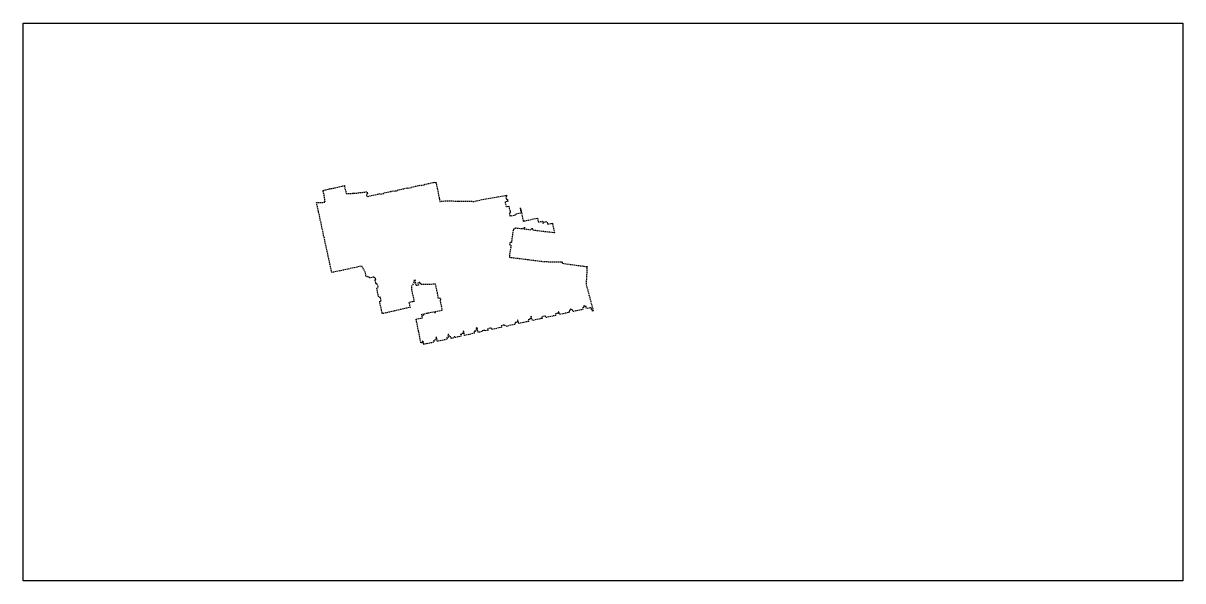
# Model space of a CAD drawing. Extents: x 8646 to 18206, y -17605 to -192.
# Drawn here: x 12826 to 14506, y -9740 to -8932 of the extents above; entities that cross this region are included whole.
import ezdxf

# ---------------------------------------------------------------- set-up
doc = ezdxf.new("R2010")
doc.units = 0
doc.linetypes.add('ШТРИХОВАЯ2', pattern=[9.525, 6.35, -3.175])
doc.layers.add('ДВ_ГП_П_ГРАНИЦА_РАБОТ', color=230, linetype='ШТРИХОВАЯ2')
doc.layers.add('ССЫЛКА_СПУТНИК', color=7, linetype='CONTINUOUS')
picture_1 = doc.add_image_def('image1.jpg', size_in_pixel=(1713, 824))

msp = doc.modelspace()

# ---------------------------------------------------------------- linework, layer by layer
at = {"layer": 'ДВ_ГП_П_ГРАНИЦА_РАБОТ', "ltscale": 0.3, "flags": 128}
msp.add_lwpolyline([(13651.464, -9348.425), (13650.61, -9349.195), (13650.064, -9346.717), (13649.192, -9346.909), (13648.532, -9343.91), (13641.878, -9345.375), (13641.153, -9342.079), (13639.205, -9342.508), (13638.865, -9340.962), (13637.693, -9341.22), (13638.235, -9343.684), (13636.017, -9344.155), (13636.543, -9346.548), (13622.219, -9349.7), (13621.537, -9346.6), (13619.354, -9347.08), (13619.092, -9345.886), (13618.017, -9346.122), (13618.44, -9348.041), (13616.347, -9348.501), (13616.869, -9350.876), (13602.672, -9354), (13602.15, -9351.631), (13601.925, -9350.103), (13600.837, -9350.263), (13601.073, -9351.868), (13596.802, -9352.807), (13597.323, -9355.176), (13582.943, -9358.34), (13582.449, -9356.095), (13577.138, -9357.264), (13577.632, -9359.508), (13563.437, -9362.631), (13562.026, -9356.832), (13560.864, -9357.133), (13561.51, -9359.455), (13559.299, -9359.941), (13559.553, -9361.093), (13557.581, -9361.527), (13558.083, -9363.809), (13543.697, -9366.974), (13542.621, -9362.081), (13541.452, -9362.352), (13541.943, -9364.443), (13539.804, -9364.914), (13539.903, -9365.363), (13537.867, -9365.811), (13538.38, -9368.143), (13524.158, -9371.272), (13523.642, -9368.929), (13518.333, -9370.097), (13518.848, -9372.44), (13504.435, -9375.611), (13503.925, -9373.291), (13498.721, -9374.483), (13499.221, -9376.758), (13494.316, -9377.837), (13494.079, -9376.759), (13490.579, -9377.413), (13490.841, -9378.601), (13484.842, -9379.921), (13483.347, -9372.739), (13482.171, -9372.977), (13482.756, -9376.023), (13480.734, -9376.468), (13481.124, -9378.241), (13479.042, -9378.699), (13479.566, -9381.082), (13465.268, -9384.227), (13463.963, -9378.239), (13462.79, -9378.492), (13463.409, -9381.362), (13461.294, -9381.818), (13461.461, -9382.579), (13459.396, -9383.033), (13459.918, -9385.404), (13451.527, -9387.25), (13451.267, -9386.068), (13450.07, -9386.328), (13450.328, -9387.514), (13445.622, -9388.549), (13444.842, -9385), (13442.769, -9385.456), (13441.976, -9382.618), (13440.884, -9382.885), (13441.867, -9386.903), (13439.752, -9387.368), (13440.271, -9389.726), (13426.033, -9392.858), (13424.786, -9387.188), (13423.81, -9387.391), (13424.12, -9389.927), (13422.003, -9390.393), (13422.179, -9391.193), (13420.121, -9391.646), (13420.649, -9394.043), (13406.359, -9397.187), (13405.199, -9392.217), (13404.097, -9392.493), (13404.579, -9394.681), (13402.084, -9395.23), (13395.096, -9360.713), (13404.278, -9358.702), (13403.216, -9353.407), (13403.216, -9353.407), (13404.172, -9353.215), (13404.549, -9355.097), (13406.001, -9354.806), (13405.624, -9352.924), (13421.429, -9349.755), (13421.764, -9351.424), (13423.218, -9351.095), (13422.891, -9349.462), (13432.905, -9347.454), (13430.063, -9332.571), (13430.959, -9332.4), (13430.556, -9330.485), (13429.671, -9330.671), (13429.243, -9330.369), (13427.555, -9330.724), (13423.212, -9309.989), (13402.504, -9310.604), (13402.5, -9310.492), (13402.241, -9309.251), (13401.083, -9309.493), (13400.631, -9307.33), (13397.64, -9307.955), (13398.352, -9311.359), (13395.281, -9312.001), (13393.761, -9304.222), (13392.34, -9304.372), (13391.891, -9304.419), (13392.311, -9306.841), (13388.542, -9312.781), (13388.327, -9313.906), (13388.573, -9318.029), (13392.02, -9334.85), (13389.951, -9335.298), (13384.581, -9336.467), (13386.207, -9343.521), (13346.118, -9352.752), (13342.211, -9334.959), (13344.372, -9334.455), (13343.277, -9328.834), (13340.976, -9329.3), (13337.944, -9315.192), (13340.065, -9314.727), (13338.851, -9309.196), (13336.788, -9309.577), (13335.498, -9303.22), (13336.615, -9302.99), (13336.006, -9300.517), (13334.973, -9300.74), (13334.69, -9299.403), (13327.71, -9300.88), (13327.343, -9299.226), (13324.414, -9299.875), (13324.198, -9298.899), (13322.731, -9299.115), (13321.463, -9292.913), (13316.232, -9283.741), (13290.916, -9289.265), (13272.858, -9293.061), (13250.868, -9191.676), (13263.148, -9191.201, 0.00000441), (13262.474, -9184.204, 0.00000441), (13260.085, -9174.135, 0.00000441), (13291.149, -9167.048, 0.00000441), (13293.791, -9178.581, 0.00000441), (13307.511, -9178.128, 0.00000441), (13323.898, -9175.917), (13324.572, -9179.128), (13323.019, -9179.454), (13323.726, -9182.816), (13343.226, -9178.72), (13343.354, -9179.327), (13348.47, -9178.24), (13348.345, -9177.645), (13362.883, -9174.591), (13363.004, -9175.167), (13368.102, -9174.152), (13367.97, -9173.522), (13382.561, -9170.457), (13382.682, -9171.031), (13387.761, -9169.976), (13387.638, -9169.391), (13402.288, -9166.313), (13402.409, -9166.886), (13407.553, -9165.818), (13407.43, -9165.233), (13421.911, -9162.191), (13422.034, -9162.777), (13423.89, -9162.387), (13429.486, -9190.116), (13437.203, -9189.16), (13478.915, -9189.912), (13493.849, -9186.638), (13525.991, -9181.112), (13526.358, -9182.79), (13524.821, -9183.123), (13525.668, -9187.033), (13527.21, -9186.696), (13527.908, -9189.916), (13523.881, -9190.893), (13525.306, -9197.534), (13529.401, -9196.729), (13531.469, -9206.197), (13530.018, -9206.495), (13530.873, -9210.659), (13532.376, -9210.35), (13532.5, -9210.92), (13539.162, -9209.453), (13538.908, -9208.314), (13547.525, -9206.394), (13546.007, -9199.219), (13546.178, -9199.183), (13550.234, -9218.621), (13557.779, -9216.943), (13570.889, -9214.029), (13572.143, -9219.866), (13578.021, -9218.655), (13578.622, -9221.389), (13579.904, -9221.099), (13579.69, -9220.178), (13584.535, -9219.084), (13585.365, -9222.979), (13592.423, -9221.448), (13595.361, -9235.554), (13563.964, -9231.795), (13564.041, -9229.789), (13561.66, -9229.504), (13561.581, -9231.509), (13552.115, -9230.408), (13552.903, -9228.456), (13550.423, -9228.153), (13549.674, -9230.084), (13540.042, -9228.931, 0.41400741), (13535.506, -9232.311), (13532.985, -9249.561), (13531.012, -9249.223), (13530.527, -9252.537), (13532.514, -9252.788), (13530.051, -9269.639, 0.4619091), (13530.89, -9270.931), (13580.227, -9277.203), (13606.697, -9277.635), (13606.44, -9279.619), (13642.611, -9284.487), (13641.329, -9310.394), (13650.826, -9345.525)], format="xyb", close=True, dxfattribs=at)

# ---------------------------------------------------------------- pictures from other files: only their frames are drawn
at = {"layer": 'ССЫЛКА_СПУТНИК'}
image = msp.add_image(picture_1, insert=(12825.847, -9739.762), size_in_units=(1679.813, 808.036), dxfattribs=at)
image.dxf.flags = 7

doc.saveas('drawing.dxf')
